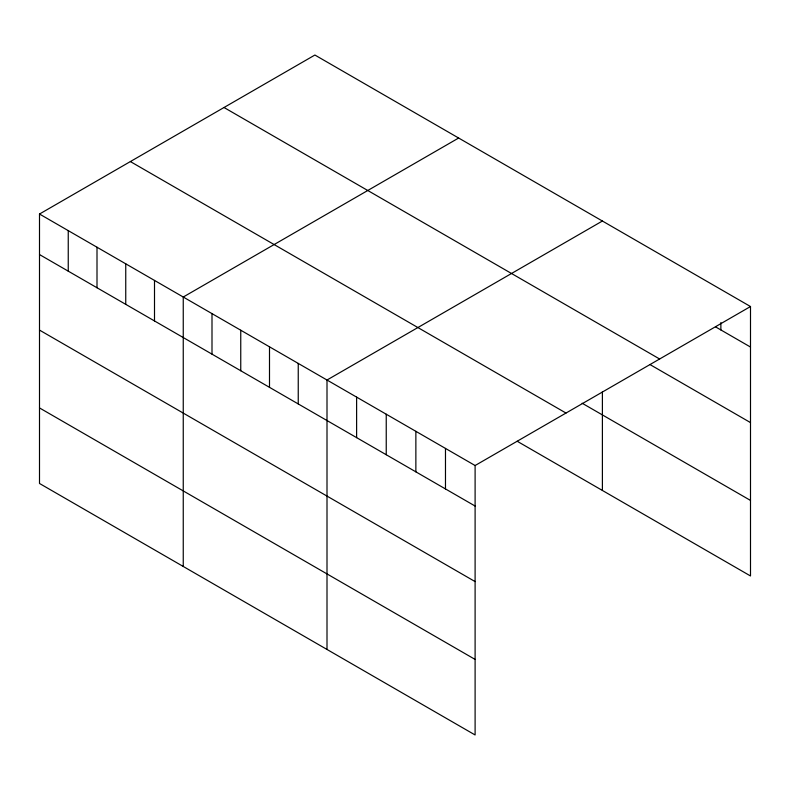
<?xml version="1.0" encoding="UTF-8"?>
<svg xmlns="http://www.w3.org/2000/svg" width="790" height="790" viewBox="0 0 790 790"><rect width="100%" height="100%" fill="white"/><g stroke="black" fill="none" stroke-linecap="round" stroke-linejoin="round"><path stroke-width="1.19" d="M39.5 214.031L475.106 465.527L475.106 734.967L39.5 483.47L39.5 214.031L314.894 55.033L750.5 306.53L750.5 575.969L517.213 441.274M458.644 138.023L183.25 297.02L183.25 566.47M602.395 221.022L327.001 380.02L327.001 649.459M475.106 465.527L750.5 306.53M715.592 326.892L750.5 347.047M224.014 107.499L659.62 358.996M650.002 364.565L750.5 422.591M582.161 403.236L750.5 500.425M130.38 161.565L565.986 413.051M39.5 254.558L475.106 506.044M39.5 330.101L475.106 581.588M39.5 407.926L475.106 659.423M720.875 322.577L720.875 329.944M602.395 391.81L602.395 490.462M445.481 448.424L445.481 488.951M415.866 431.32L415.866 471.847M386.241 414.217L386.241 454.744M356.616 397.123L356.616 437.64M298.245 363.42L298.245 403.937M269.499 346.82L269.499 387.347M240.753 330.22L240.753 370.747M211.997 313.62L211.997 354.147M154.504 280.43L154.504 320.947M125.748 263.83L125.748 304.348M97.002 247.231L97.002 287.748M68.246 230.631L68.246 271.158"/></g></svg>
